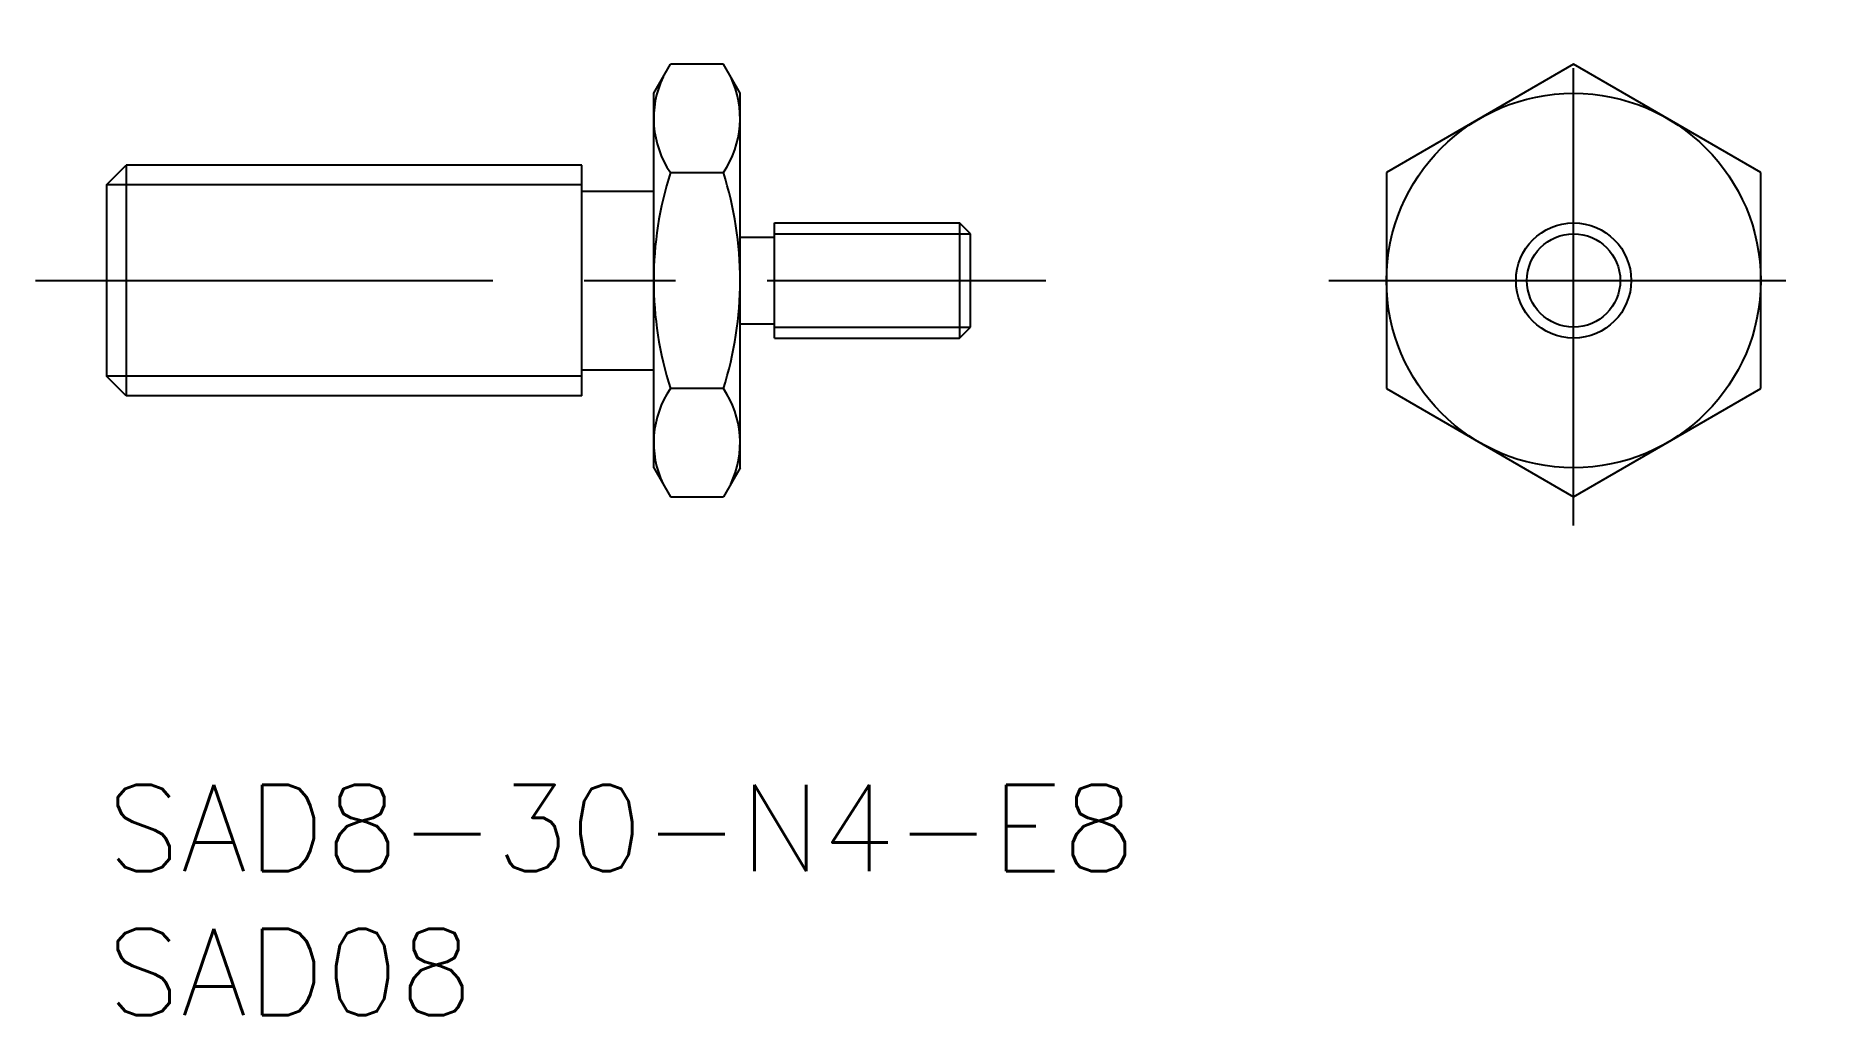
# Model space of a CAD drawing. Extents: x -2.5 to 59.4, y -8 to 26.
import ezdxf

# ---------------------------------------------------------------- set-up
doc = ezdxf.new("R2010")
doc.units = 0
doc.header["$LTSCALE"] = 0.5
doc.linetypes.add('CENTER', pattern=[50.8, 31.75, -6.35, 6.35, -6.35])
for name, color, linetype in [('MSM_CENTER', 1, 'CENTER'), ('MSM_CONTINUOUS', 7, 'CONTINUOUS'), ('MSM_NARROW', 5, 'CONTINUOUS'), ('MSM_PART_NUMBER', 7, 'CONTINUOUS')]:
    doc.layers.add(name, color=color, linetype=linetype)
doc.styles.get("Standard").update_dxf_attribs({"font": 'txt.shx', "height": 3, "bigfont": 'bigfont.shx'})

# ---------------------------------------------------------------- blocks, each defined once
blk = doc.blocks.new('*U9')
at = {"layer": 'MSM_PART_NUMBER'}
blk.add_text('SAD8-30-N4-E8', height=3, dxfattribs=at).set_placement((0, -3))
blk = doc.blocks.new('*U10')
at = {"layer": 'MSM_PART_NUMBER'}
blk.add_text('SAD08', height=3, dxfattribs=at).set_placement((0, -8))

msp = doc.modelspace()

# ---------------------------------------------------------------- linework, layer by layer
at = {"layer": 'MSM_CENTER'}
for p, q in [((50.947, 9.006), (50.947, 26.006)), ((-2.464, 17.506), (32.617, 17.506)), ((42.447, 17.506), (59.447, 17.506))]:
    msp.add_line(p, q, dxfattribs=at)
at = {"layer": 'MSM_CONTINUOUS'}
for p, q in [((19, 24.006), (19.581, 25.011)), ((21.419, 25.011), (19.581, 25.011)), ((22, 24.006), (21.419, 25.011)), ((50.947, 25.011), (44.447, 21.258)), ((57.447, 21.258), (50.947, 25.011)), ((19, 11.006), (19, 24.006)), ((22, 11.006), (22, 24.006)), ((0, 20.829), (0.676, 21.506)), ((0.676, 21.506), (0.676, 13.506)), ((16.5, 21.506), (0.676, 21.506)), ((16.5, 13.506), (16.5, 21.506)), ((19.581, 21.258), (21.419, 21.258)), ((44.447, 21.258), (44.447, 13.753)), ((57.447, 13.753), (57.447, 21.258)), ((0, 20.829), (0, 14.182)), ((16.5, 20.606), (19, 20.606)), ((23.2, 19.506), (29.621, 19.506)), ((23.2, 15.506), (23.2, 19.506)), ((30, 19.127), (29.621, 19.506)), ((29.621, 19.506), (29.621, 15.506)), ((22, 19.006), (23.2, 19.006)), ((30, 15.885), (30, 19.127)), ((22, 16.006), (23.2, 16.006)), ((23.2, 15.506), (29.621, 15.506)), ((29.621, 15.506), (30, 15.885)), ((16.5, 14.406), (19, 14.406)), ((0.676, 13.506), (0, 14.182)), ((21.419, 13.753), (19.581, 13.753)), ((44.447, 13.753), (50.947, 10)), ((50.947, 10), (57.447, 13.753)), ((16.5, 13.506), (0.676, 13.506)), ((19, 11.006), (19.581, 10)), ((22, 11.006), (21.419, 10)), ((19.581, 10), (21.419, 10))]:
    msp.add_line(p, q, dxfattribs=at)
for radius in [6.5, 2]:
    msp.add_circle((50.947, 17.506), radius, dxfattribs=at)
for centre, radius, start, end in [((22.323, 23.135), 3.323, 154.38425, 214.38425), ((18.677, 23.135), 3.323, 325.61575, 25.61575), ((31.419, 17.506), 12.419, 162.41205, 197.58795), ((9.581, 17.506), 12.419, 342.41205, 17.58795), ((22.323, 11.876), 3.323, 145.61575, 205.61575), ((18.677, 11.876), 3.323, 334.38425, 34.38425)]:
    msp.add_arc(centre, radius, start, end, dxfattribs=at)
at = {"layer": 'MSM_NARROW'}
for p, q in [((16.5, 20.829), (0, 20.829)), ((23.2, 19.127), (30, 19.127)), ((23.2, 15.885), (30, 15.885)), ((16.5, 14.182), (0, 14.182))]:
    msp.add_line(p, q, dxfattribs=at)
msp.add_circle((50.947, 17.506), 1.621, dxfattribs=at)

# ---------------------------------------------------------------- block references
at = {"layer": 'MSM_CONTINUOUS'}
for name in ['*U9', '*U10']:
    msp.add_blockref(name, (0, 0), dxfattribs=at)

doc.saveas('drawing.dxf')
